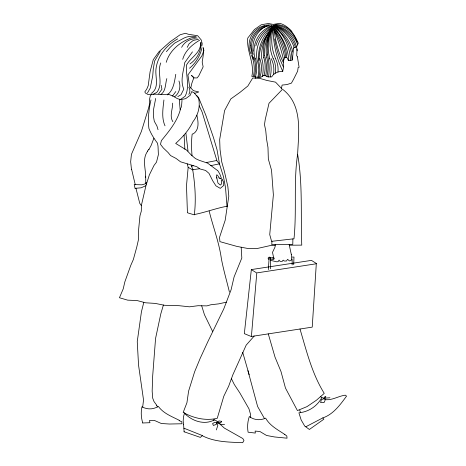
<?xml version="1.0" encoding="UTF-8"?>
<svg xmlns="http://www.w3.org/2000/svg" width="466" height="466" viewBox="0 0 466 466"><rect width="100%" height="100%" fill="white"/><g stroke="black" fill="none" stroke-linecap="round" stroke-linejoin="round"><path stroke-width="0.7" d="M292.893 238.941L292.782 244.359L271.806 244.708L271.934 241.237M270.426 268.835L270.688 257.849L269.115 258.106L268.334 269.622M250.522 417.367L250.545 414.344L248.978 408.851L239.821 392.89L234.322 384.52L231.445 378.765M293.708 264.647L293.97 257.063L292.141 257.063M187.431 212.717L186.487 185.783L188.165 167.306L187.221 163.91M275.237 244.469L275.091 246.91L272.505 252.362L273.513 257.104L274.229 258.537L273.798 259.259L272.581 259.113M181.466 107.396L181.99 100.336M282.134 89.653L269.004 103.277L265.236 119.593L264.478 124.626L265.754 130.62L266.494 138.699L267.979 147.477L268.34 159.087L271.532 170.172L273.373 194.893L269.732 234.59L271.596 241.336L293.982 238.778C296.889 210.667 293.423 182.276 297.617 154.258C298.648 132.227 302.801 105.304 283.095 89.653M200.543 42.505C201.341 52.874 190.582 57.306 186.441 65.176C185.759 75.346 190.064 86.909 185.113 96.258L180.027 99.782M293.51 48.085L292.333 60.219L288.57 60.574M172.688 103.143C172.781 109.306 169.205 116.063 172.88 121.713M251.331 269.61L244.335 333.65L251.238 336.499M142.672 407.15L143.528 399.956L138.553 365.158L137.249 341.607L141.431 311.783L143.79 302.364M163.921 99.974C162.984 108.467 161.358 117.77 165.005 125.82M213.842 420.443L214.022 419.15M291.815 259.113L291.314 254.232M201.825 46.041L202.203 43.792L201.3 40.047L197.718 35.76L188.357 34.251L185.363 33.284L180.115 34.775L169.991 41.876L158.906 51.813L153.273 59.671L150.099 71.653L148.205 85.721L146.703 89.251L144.827 91.872L145.363 92.996L147.984 94.499C154.753 93.48 161.527 95.116 168.209 94.149L173.288 96.246L177.406 98.658L180.773 99.625L185.649 98.67L190.361 95.146L191.648 91.563L195.015 93.276L198.766 91.948L193.361 90.654L189.621 86.688L187.926 74.915L201.813 55.99L203.904 50.59L203.322 47.753C203.916 52.507 202.966 57.365 202.18 61.984L203.135 66.854L198.79 75.841L197.124 77.921L193.914 77.921L191.509 75.457L193.914 77.542L191.875 83.158L190.745 88.027M175.781 74.31C174.435 81.597 173.713 90.055 167.3 94.895M281.394 88.726L282.099 85.074L286.806 84.602L291.407 83.14L293.568 79.296L297.652 71.123L298.135 67.518L299.096 67.279L297.413 56.945M166.828 78.608C165.209 83.944 166.001 90.853 160.956 94.47M150.972 99.957C148.753 109.26 147.798 118.894 148.899 128.424C150.984 133.748 154.025 138.664 157.491 143.202L158.021 146.202L158.388 154.654L156.5 162.145L154.013 165.436L149.37 174.867L145.98 185.567L141.46 205.034L141.291 211.191L139.946 215.898L138.425 231.625L138.414 239.868L136.748 247.137L133.358 259.498L130.73 265.486L124.871 281.796L123.205 288.908L119.447 297.733L127.684 300.156L137.045 300.541L145.66 302.801L155.184 303.401L164.545 305.288L178.991 305.684L189.476 306.82L198.091 305.708L206.921 305.882L210.83 304.764L218.694 303.867L226.348 302.172M155.679 98.466L153.582 109.324L153.407 116.226L154.31 121.311L156.925 125.971L158.044 129.717M160.758 62.945C156.803 72.492 163.572 83.344 157.036 92.117L152.93 94.662M180.761 107.867C177.971 120.56 169.42 130.765 161.399 140.586L160.485 144.332L163.263 147.92L168.127 152.58L170.585 155.58L176.037 158.423L180.528 161.801L196.786 166.694L199.996 168.948L205.611 170.451L208.995 173.375L212.717 180.808L215.921 185.812L220.278 188.375L223.738 185.427L223.575 182.09L221.868 179.09M184.548 413.057L183.546 416.557L183.161 421.054L183.691 424.427M166.222 62.31C169.269 51.615 178.338 43.332 188.351 39.121A9.868 9.868 0 0 1 197.217 38.2M163.415 304.98L160.799 313.874L155.562 338.467L152.685 375.881L152.161 391.061L152.685 398.121L153.996 401.523L156.873 405.449M216.34 429.926L217.838 425.441L216.34 422.446M153.885 138.256L151.194 145.305L148.881 149.539M291.85 258.968L291.029 260.552L289.374 260.908L287.656 259.329L286.363 261.053L284.062 260.983L283.561 260.191L282.914 260.337L282.128 261.484L280.835 261.554L279.472 260.908L279.111 260.121L278.033 261.7L276.454 261.77L270.565 260.337M182.707 59.339C185.008 50.864 192.213 44.526 199.588 40.257M255.269 78.241L255.741 77.065M147.728 151.077C141.868 158.854 145.835 168.692 145.677 177.488M179.893 99.549L179.369 100.598L180.156 109.755M220.919 178.758L221.303 177.989L219.766 173.888L217.971 170.94M324.726 398.529L325.845 396.286L323.975 397.405L324.353 398.529M187.215 47.357L189.091 43.775L193.215 40.408L198.464 39.295M147.448 92.996L150.238 88.132L152.714 75.987L153.262 69.248L154.607 61.011L160.24 51.441M192.452 51.86L184.786 62.549C183.557 71.38 179.969 80.391 183.785 89.14L180.994 94.755L177.785 96.625M158.603 93.882L161.935 89.181L161.149 85.266M172.507 96.037L175.833 91.534M147.367 151.269L149.027 149.184M222.072 179.655L221.303 180.552L221.56 183.889L220.36 185.078L217.954 183.045L216.626 177.208M166.397 51.662L169.985 47.491L174.488 43.222L183.854 38.148A18.11 18.11 0 0 1 196.256 36.756M146.202 182.73L145.235 183.849L141.862 184.81L134.214 184.583L135.029 188.247M254.215 336.038L246.194 345.108L232.831 374.839L228.695 386.122L223.808 396.228L217.249 418.317C205.599 421.066 193.466 418.165 183.173 412.439L186.936 402.706L188.608 391.096L194.631 371.786L200.106 358.523L207.778 341.84L223.773 308.906L231.078 289.811L234.089 276.921L241.819 257.989L241.172 247.219M151.566 93.217C159.355 87.666 155.37 77.886 155.883 69.999C157.083 56.555 166.152 45.289 177.703 38.888M151.753 94.272L150.384 95.448L149.405 99.951L149.464 104.454L148.549 108.194L141.402 131.406L131.418 154.403L130.661 161.731L131.441 169.275M145.823 185.724L141.111 187.804L135.117 188.334M305.923 426.716L322.897 417.856M226.697 206.281L227.478 205.937M293.429 48.039L296.638 46.757L298.304 43.175C294.244 34.443 289.671 26.23 279.763 23.3L273.233 24.413L268.369 23.498L261.251 24.774L254.5 29.475L247.749 38.078C246.293 51.079 254.937 63.393 251.815 76.424L257.43 77.257L260.803 77.263L264.175 75.183L267.921 76.902L271.666 76.902C273.769 73.011 278.441 71.286 282.693 71.304L283.666 66.807L283.299 61.349L284.639 57.819L286.672 57.446L287.423 58.198L288.384 60.609M323.602 398.902L321.359 399.647L320.614 402.636L323.975 402.636L325.099 400.393L324.726 398.15L329.957 397.778M194.689 214.476C205.605 212.298 216.078 208.244 226.983 206.246L225.527 187.629L223.447 176.62L219.469 163.846L217.01 149.621L213.475 137.575L205.786 115.149L198.598 97.563L196.512 95.314M191.41 166.269L193.239 165.745M270.163 258.106L273.565 257.325M210.696 165.657L219.48 163.846M270.711 259.399L273.868 258.752M206.298 162.547L216.859 160.485L202.139 112.108L199.256 105.829M257.319 272.831L316.303 263.773L312.232 327.132L251.407 336.469L256.783 272.989L251.296 269.593L311.451 260.372L316.723 263.709M192.743 169.688L199.337 168.774M224.565 424.316L221.571 424.689L217.838 422.825M142.742 422.982L149.965 422.703L149.458 420.501L154.258 420.361L161.318 423.501L169.432 424.025L181.99 423.763L181.81 421.747L179.113 420.623M275.231 245.302L271.317 245.332L257.564 248.43L247.452 248.419L236.757 246.368L219.905 241.638L219.538 237.357L225.177 220.296L228.8 196.169L227.851 186.586L224.495 171.814L221.729 161.859L220.034 149.499L219.672 139.544L224.583 110.547L230.804 98.943L239.967 92.379L247.842 86.024L252.718 78.003L259.836 78.387L266.791 80.432L275.563 82.156L282.297 89.28M289.304 245.209L301.77 245.122C300.593 214.832 302.871 184.251 297.617 154.258M187.798 212.904L194.31 214.849C196.198 199.809 195.05 184.507 192.662 169.525M184.058 431.755L200.368 437.399L202.244 435.687C214.657 442.135 229.039 442.094 242.687 442.7L243.968 440.463L242.809 438.529L224.414 428.126L215.752 420.349L214.255 419.971C204.091 425.446 191.462 420.885 184.082 412.812M219.084 177.96L220.954 178.711M183.948 428.196L202.401 435.576M179.375 420.361C171.838 416.488 163.519 413.54 158.329 406.381A15.64 15.64 0 0 1 141.955 406.76A31.443 31.443 0 0 0 142.771 422.977M320.66 396.741L326.113 399.741C332.986 400.049 338.671 396.013 345.277 395.162L346.553 396.117C340.273 404.692 333.324 414.338 322.88 417.88L323.841 419.214L309.377 429.471L304.729 426.093L301.153 419.936L298.916 412.812A29.108 29.108 0 0 0 321.732 397.778M188.165 167.306L192.563 169.869M217.756 170.684L207.597 163.129L199.256 160.327L195.516 158.615L191.573 155.306L186.528 150.04M284.843 434.504C277.823 429.757 269.919 425.842 265.62 418.113A15.64 15.64 0 0 1 249.316 416.534A31.443 31.443 0 0 0 248.093 432.203L255.339 433.071L255.123 431.073L259.906 431.51L266.546 435.471L274.538 436.957L287.039 438.191L286.829 436.042L284.773 434.434M186.161 149.825L175.682 143.441C182.579 137.179 188.905 130.27 192.941 121.743C198.027 115.277 200.479 106.627 198.598 98.524M264.502 418.619L257.611 406.498L247.929 370.651M270.565 258.036L269.278 257.034L268.27 257.75L268.125 258.537L268.987 259.545M194.508 93.27L198.481 98.14M216.55 160.543L219.503 163.95M297.558 56.869L296.691 55.739L297.04 48.913M141.309 205.564L139.771 203.386L135.926 188.247M156.611 405.449L157.654 407.022M219.253 178.245C217.739 174.767 215.554 172.729 216.818 178.117M212.665 331.576L204.446 314.707L201.673 305.778M191.147 165.22L192.976 169.933M209.17 211.092C213.102 226.971 219.119 242.454 221.379 258.712C223.505 270 226.744 280.928 229.412 292.054M299.685 410.115L300.518 412.62M268.282 333.883L275.022 357.131L280.992 371.536L285.466 388.073L297.419 410.563L307.001 406.62L316.373 400.265L324.249 393.374C311.97 373.703 306.535 350.98 299.993 329.013M242.699 352.337L249.153 374.699M291.314 254.518L289.159 244.469M131.581 169.251L135.286 184.786M196.873 115.172C198.242 121.428 199.576 129.513 193.46 133.73L192.178 134.103C191.235 141.256 191.468 148.532 192.033 155.743M296.551 46.944L297.221 50.811M185.911 133.299L188.008 151.095M146.184 182.864L146.312 184.146M183.575 424.503L184.128 431.889M184.082 135.134L184.868 149.26M145.672 176.195L145.8 183.377M292.141 259.416L292.141 264.909M201.062 42.523A25.31 25.31 0 0 1 190.006 63.912M202.023 47.573A36.977 36.977 0 0 1 189.528 68.24M178.956 80.979A13.794 13.794 0 0 1 174.628 96.841M188.812 87.224A6.74 6.74 0 0 1 188.812 94.435M181.6 47.328A16.159 16.159 0 0 1 195.295 38.678M272.919 28.298A52.6 52.6 0 0 1 285.745 57.51M264.449 55.151A44.311 44.311 0 0 1 271.037 30.296M264.449 55.273A40.932 40.932 0 0 1 265.742 75.649M267.624 54.918A48.854 48.854 0 0 1 271.981 27.943M267.507 54.918A57.434 57.434 0 0 1 268.567 76.942M258.799 77.181A25.787 25.787 0 0 0 259.387 64.815A38.882 38.882 0 0 1 272.097 27.354M283.392 66.935A95.705 95.705 0 0 1 274.684 38.899M266.802 57.743A39.342 39.342 0 0 1 266.919 76.476M263.744 57.51A32.038 32.038 0 0 1 263.977 75.533M253.504 59.514A117.484 117.484 0 0 1 250.329 45.377M250.329 45.26A21.587 21.587 0 0 1 264.805 26.055M255.857 45.849A32.014 32.014 0 0 1 273.041 25.589M266.802 57.627A41.858 41.858 0 0 1 273.158 26.999M263.861 57.86A35.608 35.608 0 0 1 272.569 27.826M275.272 24.407A23.743 23.743 0 0 1 291.867 31.595M273.979 25.35A29.941 29.941 0 0 1 297.628 44.433M273.629 25.706A31.863 31.863 0 0 1 295.397 47.142M273.629 26.055A38.416 38.416 0 0 1 292.805 52.093M272.686 26.882A185.171 185.171 0 0 1 283.631 60.219M274.684 31.006A80.321 80.321 0 0 1 284.685 57.743M271.154 58.57A24.046 24.046 0 0 1 273.391 74.356M269.628 58.454A35.736 35.736 0 0 1 270.216 76.942M269.744 58.454A44.02 44.02 0 0 1 272.802 27.471M273.158 58.57A40.746 40.746 0 0 1 273.507 26.178M273.274 58.57A23.096 23.096 0 0 1 275.156 73.296M275.511 58.687A23.964 23.964 0 0 1 277.981 71.881M275.511 58.454A46.751 46.751 0 0 1 273.158 28.531M272.569 27.354A42.738 42.738 0 0 0 261.624 57.982A36.785 36.785 0 0 1 262.329 76.354M259.154 60.574A41.975 41.975 0 0 1 273.158 28.176M259.743 58.454A27.494 27.494 0 0 1 259.859 77.181M257.861 77.181A29.818 29.818 0 0 0 257.034 59.864A32.434 32.434 0 0 1 273.391 26.294M283.159 62.223A101.017 101.017 0 0 1 273.862 26.411M282.804 71.409A99.211 99.211 0 0 1 273.158 26.294M272.802 27.238A44.206 44.206 0 0 1 286.689 57.627M273.862 27.71A51.132 51.132 0 0 1 288.804 60.574M273.274 25.117A49.105 49.105 0 0 1 290.568 60.219M273.274 25.589A35.731 35.731 0 0 1 294.221 47.73M273.979 27.587A37.169 37.169 0 0 1 291.984 59.747M253.155 51.149A24.267 24.267 0 0 1 268.451 25.117M253.155 54.33A20.731 20.731 0 0 1 269.511 25.822M253.626 57.038A31.612 31.612 0 0 1 254.448 76.238M255.269 58.332A31.21 31.21 0 0 1 255.391 76.942M251.506 55.273A35.107 35.107 0 0 1 253.504 76.005M255.036 58.454A26.871 26.871 0 0 1 271.626 25.822M251.034 54.091A20.358 20.358 0 0 1 271.864 25.117M274.923 26.178A27.721 27.721 0 0 1 296.219 45.965M274.451 24.995A25.053 25.053 0 0 1 297.162 42.08M221.571 421.328L220.826 422.825L220.08 422.446L214.471 422.446L212.607 423.571L213.352 425.441L215.595 424.689L217.086 423.571L217.086 422.446L218.956 420.955L221.571 421.328"/></g></svg>
